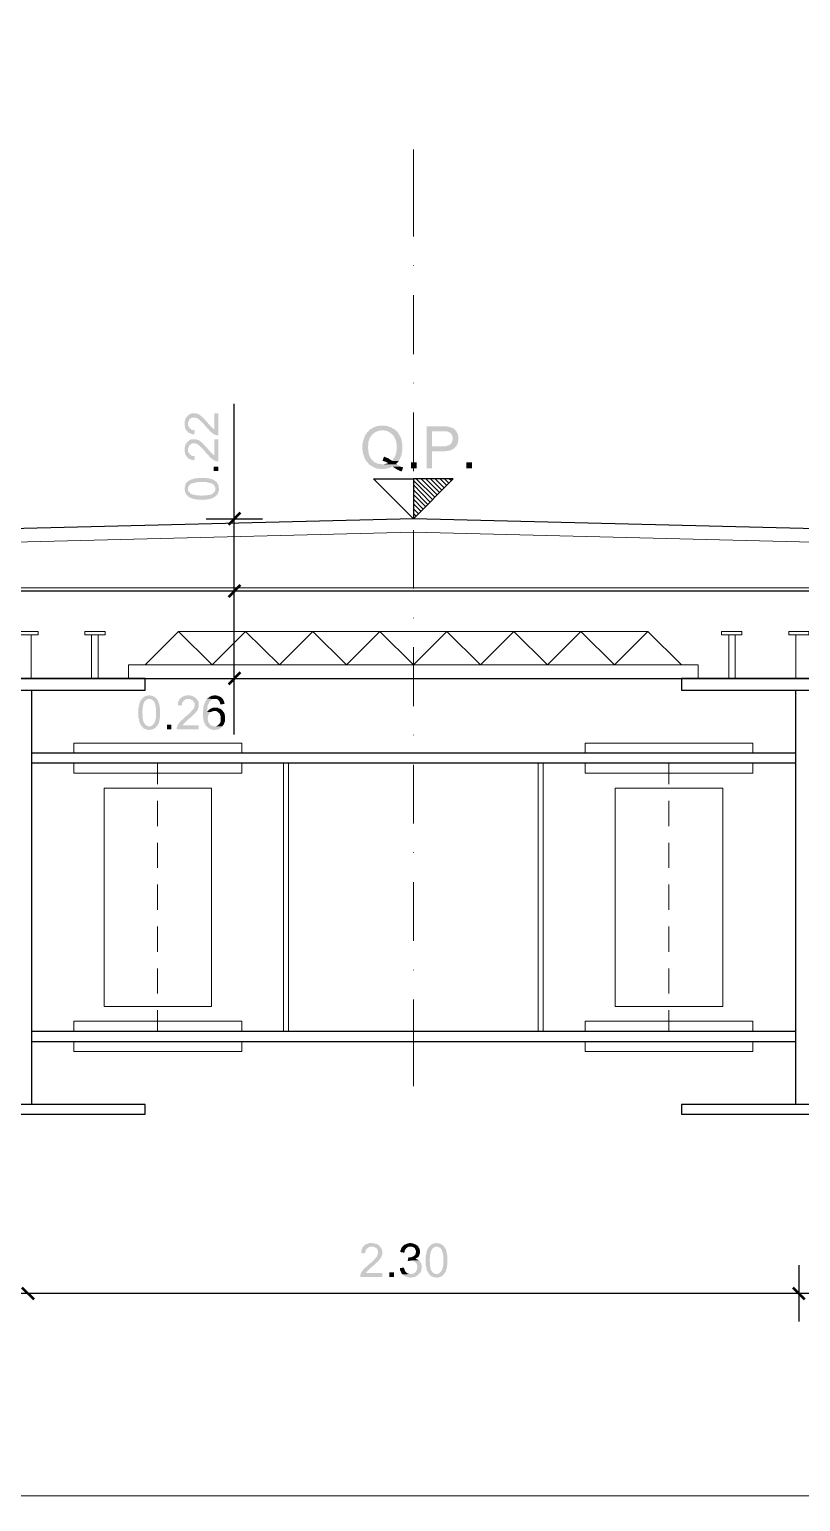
# Model space of a CAD drawing. Header units: millimetres. Extents: x 0.3 to 47.5, y 0.1 to 28.
# Drawn here: x 29.495 to 31.306, y 0.116 to 3.572 of the extents above; entities that cross this region are included whole.
import ezdxf

# ---------------------------------------------------------------- set-up
doc = ezdxf.new("R2010")
doc.units = ezdxf.units.MM
doc.layers.add('PDF _Geometria', color=7, linetype='Continuous')
doc.layers.add('PDF _Riempimenti solidi', color=7, linetype='Continuous')

msp = doc.modelspace()

# ---------------------------------------------------------------- hatches: boundary and pattern name
at = {"layer": 'PDF _Riempimenti solidi', "transparency": 33554559}
for points in [[(29.8592, 2.6466), (29.8592, 2.6416), (29.86, 2.6399), (29.86, 2.6374), (29.8608, 2.6357), (29.8617, 2.6332), (29.8625, 2.6316), (29.8642, 2.6299), (29.865, 2.6282), (29.8667, 2.6274), (29.8675, 2.6257), (29.8692, 2.6249), (29.8708, 2.6241), (29.8733, 2.6232), (29.875, 2.6224), (29.8775, 2.6216), (29.88, 2.6216), (29.8817, 2.6207), (29.8833, 2.6307), (29.8808, 2.6307), (29.8783, 2.6316), (29.8767, 2.6316), (29.875, 2.6324), (29.8733, 2.6341), (29.8717, 2.6349), (29.8708, 2.6366), (29.8692, 2.6382), (29.8675, 2.6416), (29.8675, 2.6657), (29.8658, 2.6641), (29.8642, 2.6624), (29.8633, 2.6607), (29.8617, 2.6591), (29.8608, 2.6574), (29.8608, 2.6557), (29.86, 2.6532), (29.8592, 2.6516), (29.8592, 2.6491)], [(29.8675, 2.6657), (29.8675, 2.6466), (29.8675, 2.6499), (29.8692, 2.6532), (29.87, 2.6557), (29.8708, 2.6574), (29.8717, 2.6574), (29.8733, 2.6582), (29.875, 2.6599), (29.8767, 2.6607), (29.8842, 2.6607), (29.8867, 2.6599), (29.8883, 2.6591), (29.8908, 2.6582), (29.8925, 2.6566), (29.8933, 2.6557), (29.895, 2.6549), (29.8958, 2.6532), (29.8975, 2.6524), (29.8992, 2.6507), (29.9008, 2.6491), (29.9025, 2.6474), (29.9042, 2.6457), (29.9058, 2.6432), (29.9075, 2.6416), (29.9092, 2.6391), (29.9108, 2.6374), (29.9125, 2.6357), (29.9142, 2.6341), (29.9158, 2.6324), (29.9167, 2.6307), (29.9183, 2.6291), (29.92, 2.6274), (29.9208, 2.6266), (29.9225, 2.6257), (29.9242, 2.6241), (29.9258, 2.6232), (29.9275, 2.6216), (29.93, 2.6207), (29.9317, 2.6199), (29.9342, 2.6191), (29.9383, 2.6191), (29.9383, 2.6707), (29.9292, 2.6707), (29.9292, 2.6324), (29.9275, 2.6341), (29.9258, 2.6349), (29.9242, 2.6366), (29.9233, 2.6374), (29.9225, 2.6382), (29.9192, 2.6416), (29.9158, 2.6449), (29.9142, 2.6474), (29.9133, 2.6482), (29.9117, 2.6507), (29.9083, 2.6541), (29.905, 2.6574), (29.9033, 2.6591), (29.9025, 2.6607), (29.9008, 2.6616), (29.9, 2.6624), (29.8992, 2.6632), (29.8975, 2.6649), (29.8958, 2.6657), (29.8942, 2.6674), (29.8925, 2.6682), (29.8908, 2.6691), (29.89, 2.6691), (29.8875, 2.6699), (29.8858, 2.6707), (29.8767, 2.6707), (29.8742, 2.6699), (29.8725, 2.6691), (29.8708, 2.6682), (29.8692, 2.6674)], [(30.2942, 2.6324), (30.2925, 2.6307), (30.2908, 2.6282), (30.2883, 2.6266), (30.2867, 2.6241), (30.2858, 2.6224), (30.2842, 2.6199), (30.2825, 2.6174), (30.2817, 2.6149), (30.2808, 2.6124), (30.28, 2.6099), (30.2792, 2.6074), (30.2783, 2.6049), (30.2775, 2.6016), (30.2775, 2.5991), (30.2767, 2.5966), (30.2767, 2.5849), (30.2775, 2.5824), (30.2775, 2.5799), (30.2783, 2.5766), (30.28, 2.5716), (30.2808, 2.5691), (30.2817, 2.5666), (30.2825, 2.5641), (30.2842, 2.5616), (30.2858, 2.5591), (30.2875, 2.5566), (30.2892, 2.5549), (30.2908, 2.5532), (30.2925, 2.5507), (30.295, 2.5491), (30.2967, 2.5474), (30.2992, 2.5466), (30.3, 2.5457), (30.3025, 2.5449), (30.305, 2.5432), (30.3075, 2.5424), (30.31, 2.5416), (30.3125, 2.5407), (30.315, 2.5407), (30.3183, 2.5399), (30.33, 2.5399), (30.3325, 2.5407), (30.335, 2.5416), (30.3375, 2.5416), (30.3408, 2.5424), (30.3433, 2.5432), (30.345, 2.5449), (30.3475, 2.5457), (30.3658, 2.5457), (30.3633, 2.5474), (30.3608, 2.5491), (30.3583, 2.5507), (30.3233, 2.5507), (30.3208, 2.5516), (30.3183, 2.5516), (30.315, 2.5524), (30.3125, 2.5524), (30.31, 2.5541), (30.3083, 2.5549), (30.3058, 2.5557), (30.3033, 2.5574), (30.3017, 2.5591), (30.3, 2.5616), (30.2983, 2.5624), (30.2967, 2.5649), (30.2958, 2.5666), (30.2942, 2.5691), (30.2933, 2.5707), (30.2925, 2.5732), (30.2917, 2.5757), (30.2917, 2.5791), (30.2908, 2.5816), (30.2908, 2.5849), (30.29, 2.5874), (30.29, 2.5941), (30.2908, 2.5966), (30.2908, 2.6024), (30.2917, 2.6057), (30.2925, 2.6082), (30.2933, 2.6107), (30.2942, 2.6124), (30.2958, 2.6149), (30.2967, 2.6166), (30.2983, 2.6191), (30.3, 2.6207), (30.3017, 2.6224), (30.3042, 2.6241), (30.3058, 2.6257), (30.3083, 2.6266), (30.3108, 2.6282), (30.3133, 2.6291), (30.3158, 2.6299), (30.3183, 2.6299), (30.3208, 2.6307), (30.3242, 2.6307)], [(30.3242, 2.6416), (30.3175, 2.6416), (30.3142, 2.6407), (30.3117, 2.6407), (30.3092, 2.6399), (30.3067, 2.6391), (30.3042, 2.6382), (30.3017, 2.6366), (30.2992, 2.6357), (30.2992, 2.6349), (30.2967, 2.6341), (30.2942, 2.6324), (30.3242, 2.6307), (30.3258, 2.6307), (30.3292, 2.6299), (30.3317, 2.6299), (30.3342, 2.6291), (30.3367, 2.6282), (30.3392, 2.6266), (30.3417, 2.6257), (30.3433, 2.6241), (30.3458, 2.6224), (30.3492, 2.6191), (30.3508, 2.6166), (30.3525, 2.6141), (30.3533, 2.6116), (30.3542, 2.6099), (30.355, 2.6074), (30.3558, 2.6049), (30.3567, 2.6024), (30.3567, 2.5999), (30.3575, 2.5966), (30.3575, 2.5849), (30.3567, 2.5816), (30.3567, 2.5791), (30.3558, 2.5766), (30.3542, 2.5716), (30.3533, 2.5691), (30.3517, 2.5666), (30.3508, 2.5649), (30.3492, 2.5632), (30.3475, 2.5607), (30.3458, 2.5591), (30.3625, 2.5591), (30.3633, 2.5616), (30.365, 2.5641), (30.3658, 2.5666), (30.3675, 2.5691), (30.3683, 2.5716), (30.3692, 2.5741), (30.3692, 2.5766), (30.37, 2.5791), (30.37, 2.5824), (30.3708, 2.5849), (30.3708, 2.5966), (30.37, 2.5991), (30.37, 2.6024), (30.3692, 2.6049), (30.3692, 2.6074), (30.3683, 2.6099), (30.3667, 2.6149), (30.365, 2.6174), (30.3633, 2.6199), (30.3625, 2.6224), (30.3608, 2.6249), (30.3592, 2.6266), (30.3567, 2.6291), (30.3533, 2.6324), (30.3508, 2.6341), (30.3483, 2.6349), (30.3475, 2.6357), (30.345, 2.6374), (30.3425, 2.6382), (30.34, 2.6391), (30.3375, 2.6399), (30.335, 2.6407), (30.3325, 2.6407), (30.3292, 2.6416), (30.3267, 2.6416)], [(30.4642, 2.6399), (30.4275, 2.6399), (30.4275, 2.5416), (30.44, 2.5416), (30.44, 2.5816), (30.4708, 2.5816), (30.4742, 2.5824), (30.4775, 2.5824), (30.48, 2.5832), (30.4825, 2.5832), (30.485, 2.5841), (30.4875, 2.5857), (30.4892, 2.5866), (30.4917, 2.5874), (30.4933, 2.5891), (30.4942, 2.5899), (30.4958, 2.5916), (30.44, 2.5932), (30.44, 2.6282), (30.4658, 2.6282), (30.4975, 2.6291), (30.495, 2.6307), (30.4933, 2.6332), (30.4917, 2.6349), (30.49, 2.6357), (30.4875, 2.6366), (30.485, 2.6374), (30.4825, 2.6382), (30.4792, 2.6391), (30.4783, 2.6391), (30.4758, 2.6399), (30.4675, 2.6399)], [(30.4975, 2.6291), (30.4658, 2.6282), (30.4758, 2.6282), (30.4775, 2.6274), (30.48, 2.6266), (30.4817, 2.6257), (30.4842, 2.6241), (30.4858, 2.6216), (30.4875, 2.6191), (30.4883, 2.6166), (30.4892, 2.6141), (30.4892, 2.6099), (30.4883, 2.6066), (30.4875, 2.6041), (30.4867, 2.6016), (30.485, 2.5999), (30.4817, 2.5966), (30.48, 2.5957), (30.4775, 2.5949), (30.475, 2.5941), (30.4725, 2.5932), (30.44, 2.5932), (30.4958, 2.5916), (30.4975, 2.5941), (30.4983, 2.5957), (30.5, 2.5982), (30.5008, 2.6007), (30.5017, 2.6032), (30.5017, 2.6057), (30.5025, 2.6091), (30.5025, 2.6149), (30.5017, 2.6174), (30.5017, 2.6199), (30.5008, 2.6224), (30.4992, 2.6249), (30.4983, 2.6266)], [(29.8592, 2.5857), (29.8592, 2.5807), (29.86, 2.5791), (29.86, 2.5766), (29.8608, 2.5749), (29.8617, 2.5724), (29.8625, 2.5707), (29.8642, 2.5691), (29.865, 2.5674), (29.8667, 2.5666), (29.8675, 2.5649), (29.8692, 2.5641), (29.8708, 2.5632), (29.8733, 2.5624), (29.875, 2.5616), (29.8775, 2.5607), (29.88, 2.5607), (29.8817, 2.5599), (29.8833, 2.5699), (29.8808, 2.5699), (29.8783, 2.5707), (29.8767, 2.5707), (29.875, 2.5716), (29.8733, 2.5732), (29.8717, 2.5741), (29.8708, 2.5757), (29.8692, 2.5774), (29.8675, 2.5807), (29.8675, 2.6049), (29.8658, 2.6032), (29.8642, 2.6016), (29.8633, 2.5999), (29.8617, 2.5982), (29.8608, 2.5966), (29.8608, 2.5949), (29.86, 2.5924), (29.8592, 2.5907), (29.8592, 2.5882)], [(29.8675, 2.6049), (29.8675, 2.5857), (29.8675, 2.5891), (29.8692, 2.5924), (29.87, 2.5949), (29.8708, 2.5966), (29.8717, 2.5966), (29.8733, 2.5974), (29.875, 2.5991), (29.8767, 2.5999), (29.8842, 2.5999), (29.8867, 2.5991), (29.8883, 2.5982), (29.8908, 2.5974), (29.8925, 2.5957), (29.8933, 2.5949), (29.895, 2.5941), (29.8958, 2.5924), (29.8975, 2.5916), (29.8992, 2.5899), (29.9008, 2.5882), (29.9025, 2.5866), (29.9042, 2.5849), (29.9058, 2.5824), (29.9075, 2.5807), (29.9092, 2.5782), (29.9108, 2.5766), (29.9125, 2.5749), (29.9142, 2.5732), (29.9158, 2.5716), (29.9167, 2.5699), (29.9183, 2.5682), (29.92, 2.5666), (29.9208, 2.5657), (29.9225, 2.5649), (29.9242, 2.5632), (29.9258, 2.5624), (29.9275, 2.5607), (29.93, 2.5599), (29.9317, 2.5591), (29.9342, 2.5582), (29.9383, 2.5582), (29.9383, 2.6099), (29.9292, 2.6099), (29.9292, 2.5716), (29.9275, 2.5732), (29.9258, 2.5741), (29.9242, 2.5757), (29.9233, 2.5766), (29.9225, 2.5774), (29.9192, 2.5807), (29.9158, 2.5841), (29.9142, 2.5866), (29.9133, 2.5874), (29.9117, 2.5899), (29.9083, 2.5932), (29.905, 2.5966), (29.9033, 2.5982), (29.9025, 2.5999), (29.9008, 2.6007), (29.9, 2.6016), (29.8992, 2.6024), (29.8975, 2.6041), (29.8958, 2.6049), (29.8942, 2.6066), (29.8925, 2.6074), (29.8908, 2.6082), (29.89, 2.6082), (29.8875, 2.6091), (29.8858, 2.6099), (29.8767, 2.6099), (29.8742, 2.6091), (29.8725, 2.6082), (29.8708, 2.6074), (29.8692, 2.6066)], [(30.3275, 2.5691), (30.3242, 2.5591), (30.325, 2.5591), (30.3275, 2.5582), (30.33, 2.5574), (30.3325, 2.5566), (30.335, 2.5549), (30.3375, 2.5541), (30.335, 2.5524), (30.3325, 2.5524), (30.3292, 2.5516), (30.3267, 2.5507), (30.3242, 2.5507), (30.3583, 2.5507), (30.3558, 2.5524), (30.3567, 2.5532), (30.3592, 2.5549), (30.3608, 2.5574), (30.3625, 2.5591), (30.3458, 2.5591), (30.345, 2.5607), (30.3425, 2.5616), (30.34, 2.5632), (30.3383, 2.5649), (30.3358, 2.5657), (30.3333, 2.5666), (30.33, 2.5682)], [(30.3658, 2.5457), (30.3475, 2.5457), (30.3525, 2.5424), (30.355, 2.5407), (30.3567, 2.5399), (30.3592, 2.5382), (30.3617, 2.5374), (30.3642, 2.5357), (30.3667, 2.5349), (30.3692, 2.5341), (30.3725, 2.5432), (30.3708, 2.5441), (30.3683, 2.5449)], [(29.8592, 2.4932), (29.8592, 2.4907), (29.86, 2.4891), (29.86, 2.4866), (29.8608, 2.4849), (29.8617, 2.4824), (29.8625, 2.4807), (29.8642, 2.4791), (29.8658, 2.4774), (29.8675, 2.4757), (29.8675, 2.4966), (29.87, 2.5016), (29.8733, 2.5049), (29.8742, 2.5049), (29.875, 2.5057), (29.8767, 2.5066), (29.8783, 2.5066), (29.88, 2.5074), (29.8817, 2.5074), (29.8833, 2.5082), (29.8858, 2.5082), (29.8883, 2.5091), (29.9117, 2.5091), (29.9133, 2.5082), (29.9158, 2.5082), (29.9175, 2.5074), (29.92, 2.5074), (29.9217, 2.5066), (29.9225, 2.5057), (29.9242, 2.5057), (29.925, 2.5049), (29.9258, 2.5041), (29.9292, 2.5007), (29.9317, 2.4957), (29.9317, 2.4932), (29.9325, 2.4766), (29.9342, 2.4782), (29.935, 2.4791), (29.9367, 2.4807), (29.9375, 2.4832), (29.9392, 2.4866), (29.9392, 2.4891), (29.94, 2.4907), (29.94, 2.4941), (29.9392, 2.4957), (29.9392, 2.5007), (29.9375, 2.5041), (29.9358, 2.5066), (29.935, 2.5074), (29.935, 2.5082), (29.9333, 2.5099), (29.9317, 2.5107), (29.93, 2.5124), (29.9283, 2.5132), (29.9258, 2.5149), (29.9242, 2.5157), (29.9217, 2.5166), (29.92, 2.5166), (29.9175, 2.5174), (29.9158, 2.5182), (29.9117, 2.5182), (29.9092, 2.5191), (29.8908, 2.5191), (29.8883, 2.5182), (29.8842, 2.5182), (29.8825, 2.5174), (29.8808, 2.5174), (29.8792, 2.5166), (29.8767, 2.5157), (29.875, 2.5157), (29.8725, 2.5141), (29.8675, 2.5116), (29.8658, 2.5099), (29.8642, 2.5082), (29.8625, 2.5066), (29.8617, 2.5049), (29.8617, 2.5041), (29.8608, 2.5024), (29.86, 2.4999), (29.86, 2.4982), (29.8592, 2.4957)], [(29.8675, 2.4757), (29.8692, 2.4749), (29.8708, 2.4732), (29.8725, 2.4724), (29.875, 2.4716), (29.8767, 2.4707), (29.8775, 2.4707), (29.8792, 2.4699), (29.8808, 2.4699), (29.8833, 2.4691), (29.885, 2.4691), (29.8875, 2.4682), (29.8967, 2.4682), (29.8992, 2.4674), (29.9008, 2.4674), (29.9033, 2.4682), (29.9117, 2.4682), (29.9133, 2.4691), (29.9158, 2.4691), (29.9183, 2.4699), (29.92, 2.4699), (29.9217, 2.4707), (29.9242, 2.4716), (29.9275, 2.4732), (29.9292, 2.4741), (29.93, 2.4749), (29.9317, 2.4757), (29.9325, 2.4766), (29.9317, 2.4932), (29.9317, 2.4907), (29.93, 2.4874), (29.9283, 2.4857), (29.9275, 2.4841), (29.925, 2.4824), (29.9242, 2.4816), (29.9225, 2.4807), (29.9208, 2.4799), (29.9192, 2.4799), (29.9175, 2.4791), (29.9158, 2.4791), (29.9133, 2.4782), (29.9058, 2.4782), (29.9025, 2.4774), (29.895, 2.4774), (29.8917, 2.4782), (29.8867, 2.4782), (29.885, 2.4791), (29.8825, 2.4791), (29.8808, 2.4799), (29.8783, 2.4799), (29.8767, 2.4807), (29.8758, 2.4816), (29.8742, 2.4816), (29.8725, 2.4824), (29.8717, 2.4841), (29.87, 2.4857), (29.8683, 2.4874), (29.8675, 2.4891), (29.8675, 2.4932)], [(29.7758, 2.0082), (29.7733, 2.0082), (29.7717, 2.0074), (29.7692, 2.0074), (29.7675, 2.0066), (29.765, 2.0057), (29.7633, 2.0049), (29.7617, 2.0032), (29.76, 2.0016), (29.7583, 1.9999), (29.7792, 1.9999), (29.7808, 1.9991), (29.7825, 1.9982), (29.7842, 1.9974), (29.7858, 1.9957), (29.7875, 1.9941), (29.7875, 1.9932), (29.7883, 1.9924), (29.7892, 1.9907), (29.7892, 1.9891), (29.79, 1.9874), (29.79, 1.9857), (29.7908, 1.9841), (29.7908, 1.9816), (29.7917, 1.9791), (29.7917, 1.9557), (29.7908, 1.9541), (29.7908, 1.9516), (29.79, 1.9499), (29.79, 1.9474), (29.7892, 1.9457), (29.7883, 1.9449), (29.7883, 1.9432), (29.7875, 1.9424), (29.7867, 1.9416), (29.7833, 1.9382), (29.7817, 1.9374), (29.78, 1.9366), (29.7783, 1.9357), (29.7758, 1.9357), (29.7592, 1.9349), (29.7608, 1.9332), (29.7617, 1.9324), (29.7633, 1.9307), (29.7658, 1.9299), (29.7675, 1.9291), (29.7692, 1.9282), (29.7717, 1.9282), (29.7733, 1.9274), (29.7767, 1.9274), (29.7783, 1.9282), (29.7833, 1.9282), (29.785, 1.9291), (29.7867, 1.9299), (29.7892, 1.9316), (29.79, 1.9324), (29.7908, 1.9324), (29.7925, 1.9341), (29.7933, 1.9357), (29.795, 1.9374), (29.7958, 1.9391), (29.7975, 1.9416), (29.7983, 1.9432), (29.7992, 1.9457), (29.7992, 1.9474), (29.8, 1.9499), (29.8008, 1.9516), (29.8008, 1.9557), (29.8017, 1.9582), (29.8017, 1.9766), (29.8008, 1.9791), (29.8008, 1.9832), (29.8, 1.9849), (29.8, 1.9866), (29.7992, 1.9882), (29.7983, 1.9907), (29.7983, 1.9924), (29.7967, 1.9949), (29.795, 1.9982), (29.7942, 1.9999), (29.7908, 2.0032), (29.7892, 2.0049), (29.7875, 2.0057), (29.7867, 2.0057), (29.785, 2.0066), (29.7825, 2.0074), (29.7808, 2.0074), (29.7783, 2.0082)], [(29.8683, 2.0082), (29.8633, 2.0082), (29.8617, 2.0074), (29.8592, 2.0074), (29.8575, 2.0066), (29.855, 2.0057), (29.8533, 2.0049), (29.8517, 2.0032), (29.85, 2.0024), (29.8492, 2.0007), (29.8475, 1.9999), (29.8458, 1.9966), (29.845, 1.9941), (29.8442, 1.9924), (29.8433, 1.9899), (29.8433, 1.9874), (29.8425, 1.9857), (29.8525, 1.9841), (29.8525, 1.9866), (29.8533, 1.9891), (29.8533, 1.9907), (29.8542, 1.9924), (29.8558, 1.9941), (29.8567, 1.9957), (29.8575, 1.9966), (29.86, 1.9982), (29.8617, 1.9991), (29.8633, 1.9999), (29.8875, 1.9999), (29.8842, 2.0032), (29.8825, 2.0041), (29.8808, 2.0057), (29.8792, 2.0066), (29.8775, 2.0066), (29.875, 2.0074), (29.8733, 2.0082), (29.8708, 2.0082)], [(29.9308, 2.0082), (29.9275, 2.0082), (29.925, 2.0074), (29.9225, 2.0074), (29.9208, 2.0066), (29.9192, 2.0057), (29.9175, 2.0049), (29.9158, 2.0032), (29.9142, 2.0024), (29.9125, 2.0007), (29.93, 1.9999), (29.9342, 1.9999), (29.9367, 1.9991), (29.94, 1.9957), (29.9408, 1.9941), (29.9417, 1.9924), (29.9425, 1.9899), (29.9433, 1.9874), (29.9533, 1.9882), (29.9525, 1.9899), (29.9525, 1.9924), (29.9517, 1.9941), (29.9508, 1.9966), (29.95, 1.9982), (29.9492, 1.9999), (29.9475, 2.0016), (29.9458, 2.0032), (29.945, 2.0041), (29.9417, 2.0057), (29.9392, 2.0066), (29.9375, 2.0074), (29.935, 2.0074), (29.9333, 2.0082)], [(29.7583, 1.9999), (29.7575, 1.9982), (29.7558, 1.9966), (29.755, 1.9949), (29.7542, 1.9924), (29.7533, 1.9907), (29.7533, 1.9899), (29.7525, 1.9882), (29.7525, 1.9866), (29.7517, 1.9841), (29.7517, 1.9824), (29.7508, 1.9799), (29.7508, 1.9707), (29.75, 1.9682), (29.75, 1.9666), (29.7508, 1.9641), (29.7508, 1.9557), (29.7517, 1.9541), (29.7517, 1.9516), (29.7525, 1.9491), (29.7525, 1.9474), (29.7533, 1.9457), (29.7542, 1.9432), (29.755, 1.9416), (29.7558, 1.9399), (29.7567, 1.9382), (29.7575, 1.9374), (29.7583, 1.9357), (29.7592, 1.9349), (29.7758, 1.9357), (29.7733, 1.9357), (29.7717, 1.9366), (29.77, 1.9374), (29.7683, 1.9391), (29.7667, 1.9399), (29.765, 1.9424), (29.7642, 1.9432), (29.7625, 1.9466), (29.7625, 1.9482), (29.7617, 1.9499), (29.7617, 1.9516), (29.7608, 1.9541), (29.7608, 1.9616), (29.76, 1.9649), (29.76, 1.9724), (29.7608, 1.9757), (29.7608, 1.9807), (29.7617, 1.9824), (29.7617, 1.9849), (29.7625, 1.9866), (29.7625, 1.9891), (29.7633, 1.9907), (29.7642, 1.9916), (29.7642, 1.9932), (29.765, 1.9949), (29.7667, 1.9957), (29.7683, 1.9974), (29.77, 1.9991), (29.7717, 1.9991), (29.7742, 1.9999), (29.7758, 1.9999)], [(29.8875, 1.9999), (29.8683, 1.9999), (29.8717, 1.9999), (29.8733, 1.9991), (29.875, 1.9982), (29.8775, 1.9974), (29.8783, 1.9966), (29.8792, 1.9957), (29.88, 1.9941), (29.8817, 1.9924), (29.8825, 1.9907), (29.8825, 1.9832), (29.8817, 1.9807), (29.8808, 1.9791), (29.88, 1.9766), (29.8783, 1.9749), (29.8775, 1.9741), (29.8767, 1.9724), (29.875, 1.9716), (29.8742, 1.9699), (29.8725, 1.9682), (29.8708, 1.9666), (29.8692, 1.9649), (29.8675, 1.9632), (29.865, 1.9616), (29.8633, 1.9599), (29.8608, 1.9582), (29.8592, 1.9566), (29.8575, 1.9549), (29.8558, 1.9532), (29.8542, 1.9516), (29.8525, 1.9507), (29.8492, 1.9474), (29.8483, 1.9466), (29.8475, 1.9449), (29.8458, 1.9432), (29.845, 1.9416), (29.8433, 1.9399), (29.8425, 1.9374), (29.8417, 1.9357), (29.8408, 1.9332), (29.8408, 1.9291), (29.8925, 1.9291), (29.8925, 1.9382), (29.8542, 1.9382), (29.8558, 1.9399), (29.8567, 1.9416), (29.8583, 1.9432), (29.8592, 1.9441), (29.86, 1.9449), (29.8617, 1.9466), (29.8633, 1.9482), (29.8667, 1.9516), (29.8692, 1.9532), (29.87, 1.9541), (29.8725, 1.9557), (29.8742, 1.9574), (29.8775, 1.9607), (29.8808, 1.9641), (29.8825, 1.9649), (29.8833, 1.9666), (29.8842, 1.9674), (29.885, 1.9682), (29.8867, 1.9699), (29.8875, 1.9716), (29.8892, 1.9732), (29.8908, 1.9766), (29.8908, 1.9774), (29.8917, 1.9799), (29.8925, 1.9816), (29.8925, 1.9907), (29.8917, 1.9932), (29.8908, 1.9949), (29.8892, 1.9982)], [(29.9125, 2.0007), (29.9108, 1.9991), (29.91, 1.9974), (29.9092, 1.9966), (29.9083, 1.9949), (29.9075, 1.9932), (29.9067, 1.9916), (29.9058, 1.9891), (29.905, 1.9874), (29.9042, 1.9857), (29.9042, 1.9832), (29.9033, 1.9816), (29.9033, 1.9766), (29.9025, 1.9741), (29.9025, 1.9574), (29.9033, 1.9549), (29.9033, 1.9524), (29.9042, 1.9499), (29.9042, 1.9482), (29.905, 1.9457), (29.9058, 1.9441), (29.9075, 1.9407), (29.9083, 1.9391), (29.9092, 1.9382), (29.91, 1.9366), (29.9108, 1.9357), (29.9125, 1.9341), (29.9142, 1.9332), (29.9158, 1.9316), (29.9175, 1.9307), (29.9208, 1.9291), (29.9233, 1.9282), (29.925, 1.9282), (29.9275, 1.9274), (29.93, 1.9274), (29.9325, 1.9282), (29.9367, 1.9282), (29.9383, 1.9291), (29.9408, 1.9299), (29.9425, 1.9307), (29.9425, 1.9316), (29.9442, 1.9324), (29.9458, 1.9341), (29.9475, 1.9357), (29.9275, 1.9357), (29.9258, 1.9366), (29.9233, 1.9374), (29.9217, 1.9382), (29.9208, 1.9382), (29.9192, 1.9399), (29.9183, 1.9416), (29.9167, 1.9432), (29.9158, 1.9449), (29.915, 1.9457), (29.9142, 1.9482), (29.9142, 1.9499), (29.9133, 1.9524), (29.9133, 1.9549), (29.9142, 1.9574), (29.9142, 1.9599), (29.915, 1.9616), (29.9158, 1.9632), (29.9167, 1.9657), (29.9183, 1.9666), (29.9192, 1.9682), (29.9208, 1.9691), (29.9117, 1.9699), (29.9125, 1.9707), (29.9125, 1.9807), (29.9133, 1.9824), (29.9133, 1.9849), (29.9142, 1.9866), (29.915, 1.9882), (29.9158, 1.9891), (29.9167, 1.9916), (29.9175, 1.9932), (29.9192, 1.9949), (29.9208, 1.9966), (29.9217, 1.9974), (29.9242, 1.9991), (29.9258, 1.9999), (29.93, 1.9999)], [(29.9308, 1.9799), (29.9267, 1.9799), (29.925, 1.9791), (29.9225, 1.9782), (29.9208, 1.9774), (29.92, 1.9774), (29.9183, 1.9757), (29.9167, 1.9749), (29.915, 1.9732), (29.9117, 1.9699), (29.9208, 1.9691), (29.9233, 1.9707), (29.925, 1.9707), (29.9267, 1.9716), (29.9292, 1.9716), (29.9475, 1.9732), (29.9467, 1.9741), (29.945, 1.9757), (29.9433, 1.9766), (29.9417, 1.9774), (29.9392, 1.9782), (29.9375, 1.9791), (29.9358, 1.9799), (29.9333, 1.9799)], [(29.9475, 1.9732), (29.9292, 1.9716), (29.9333, 1.9716), (29.935, 1.9707), (29.9367, 1.9699), (29.94, 1.9666), (29.9408, 1.9666), (29.9425, 1.9632), (29.9433, 1.9607), (29.9442, 1.9591), (29.9442, 1.9474), (29.9433, 1.9457), (29.9425, 1.9441), (29.9417, 1.9424), (29.94, 1.9407), (29.9392, 1.9399), (29.9375, 1.9382), (29.9358, 1.9374), (29.9342, 1.9366), (29.9317, 1.9357), (29.93, 1.9357), (29.9475, 1.9357), (29.9492, 1.9374), (29.95, 1.9391), (29.9517, 1.9407), (29.9517, 1.9416), (29.9525, 1.9441), (29.9533, 1.9457), (29.9542, 1.9482), (29.9542, 1.9599), (29.9533, 1.9624), (29.9533, 1.9641), (29.9525, 1.9666), (29.9517, 1.9682), (29.95, 1.9699), (29.9492, 1.9716)], [(30.3183, 0.7141), (30.2992, 0.7141), (30.3025, 0.7141), (30.3058, 0.7124), (30.3083, 0.7116), (30.31, 0.7107), (30.31, 0.7099), (30.3108, 0.7082), (30.3125, 0.7066), (30.3133, 0.7049), (30.3133, 0.6974), (30.3125, 0.6949), (30.3117, 0.6932), (30.3108, 0.6907), (30.3092, 0.6891), (30.3083, 0.6882), (30.3075, 0.6866), (30.3058, 0.6857), (30.305, 0.6841), (30.3033, 0.6824), (30.3017, 0.6807), (30.3, 0.6791), (30.2983, 0.6774), (30.2958, 0.6757), (30.2942, 0.6741), (30.2917, 0.6724), (30.29, 0.6707), (30.2867, 0.6674), (30.285, 0.6657), (30.2833, 0.6649), (30.28, 0.6616), (30.2792, 0.6607), (30.2783, 0.6591), (30.2767, 0.6574), (30.2758, 0.6557), (30.2742, 0.6541), (30.2733, 0.6516), (30.2725, 0.6499), (30.2717, 0.6474), (30.2717, 0.6432), (30.3233, 0.6432), (30.3233, 0.6524), (30.285, 0.6524), (30.2867, 0.6541), (30.2875, 0.6557), (30.2892, 0.6574), (30.29, 0.6582), (30.2908, 0.6591), (30.2942, 0.6624), (30.2958, 0.6641), (30.2983, 0.6657), (30.3, 0.6674), (30.3008, 0.6682), (30.3033, 0.6699), (30.305, 0.6716), (30.3067, 0.6732), (30.3083, 0.6749), (30.31, 0.6766), (30.3117, 0.6782), (30.3133, 0.6791), (30.3142, 0.6807), (30.315, 0.6816), (30.3158, 0.6824), (30.3175, 0.6841), (30.3183, 0.6857), (30.32, 0.6874), (30.3217, 0.6907), (30.3217, 0.6916), (30.3225, 0.6941), (30.3233, 0.6957), (30.3233, 0.7049), (30.3225, 0.7074), (30.3217, 0.7091), (30.32, 0.7124)], [(30.2992, 0.7224), (30.2942, 0.7224), (30.2925, 0.7216), (30.29, 0.7216), (30.2883, 0.7207), (30.2858, 0.7199), (30.2842, 0.7191), (30.2825, 0.7174), (30.2808, 0.7166), (30.28, 0.7149), (30.2783, 0.7141), (30.2767, 0.7107), (30.2758, 0.7082), (30.275, 0.7066), (30.2742, 0.7041), (30.2742, 0.7016), (30.2733, 0.6999), (30.2833, 0.6982), (30.2833, 0.7007), (30.2842, 0.7032), (30.2842, 0.7049), (30.285, 0.7066), (30.2867, 0.7082), (30.2875, 0.7099), (30.2892, 0.7107), (30.2908, 0.7124), (30.2925, 0.7132), (30.2942, 0.7141), (30.3183, 0.7141), (30.3167, 0.7157), (30.3158, 0.7174), (30.3142, 0.7182), (30.3117, 0.7199), (30.31, 0.7207), (30.3083, 0.7207), (30.3058, 0.7216), (30.3042, 0.7216), (30.3017, 0.7224)], [(30.3717, 0.7157), (30.3708, 0.7141), (30.3692, 0.7124), (30.3683, 0.7107), (30.3675, 0.7082), (30.3667, 0.7066), (30.3658, 0.7041), (30.3658, 0.7016), (30.375, 0.6999), (30.3758, 0.7016), (30.3758, 0.7041), (30.3775, 0.7074), (30.3792, 0.7091), (30.38, 0.7107), (30.3817, 0.7116), (30.3833, 0.7132), (30.385, 0.7141), (30.3892, 0.7141)], [(30.3892, 0.7224), (30.3875, 0.7224), (30.385, 0.7216), (30.3833, 0.7216), (30.3808, 0.7207), (30.3775, 0.7191), (30.375, 0.7182), (30.3733, 0.7166), (30.3717, 0.7157), (30.3892, 0.7141), (30.3933, 0.7141), (30.395, 0.7132), (30.3975, 0.7124), (30.3992, 0.7107), (30.4, 0.7099), (30.4008, 0.7082), (30.4017, 0.7066), (30.4025, 0.7041), (30.4025, 0.7007), (30.4017, 0.6982), (30.4017, 0.6966), (30.4, 0.6949), (30.3992, 0.6932), (30.3975, 0.6924), (30.3967, 0.6916), (30.395, 0.6907), (30.3925, 0.6899), (30.3908, 0.6891), (30.3867, 0.6891), (30.405, 0.6882), (30.4067, 0.6891), (30.4083, 0.6907), (30.41, 0.6924), (30.41, 0.6932), (30.4108, 0.6957), (30.4117, 0.6974), (30.4125, 0.6999), (30.4125, 0.7041), (30.4117, 0.7057), (30.4117, 0.7082), (30.4108, 0.7099), (30.4092, 0.7116), (30.4092, 0.7124), (30.4083, 0.7141), (30.405, 0.7174), (30.4033, 0.7182), (30.4008, 0.7199), (30.4, 0.7199), (30.3983, 0.7207), (30.3958, 0.7216), (30.3942, 0.7216), (30.3917, 0.7224)], [(30.4333, 0.7141), (30.4325, 0.7124), (30.4308, 0.7107), (30.43, 0.7091), (30.4292, 0.7066), (30.4283, 0.7049), (30.4283, 0.7041), (30.4275, 0.7024), (30.4275, 0.6999), (30.4267, 0.6982), (30.4267, 0.6966), (30.4258, 0.6941), (30.4258, 0.6849), (30.425, 0.6824), (30.4258, 0.6807), (30.4258, 0.6699), (30.4267, 0.6682), (30.4267, 0.6657), (30.4275, 0.6632), (30.4275, 0.6616), (30.4283, 0.6591), (30.4292, 0.6574), (30.4317, 0.6524), (30.4325, 0.6516), (30.4333, 0.6499), (30.4342, 0.6491), (30.4508, 0.6499), (30.4483, 0.6499), (30.4467, 0.6507), (30.445, 0.6516), (30.4433, 0.6524), (30.4417, 0.6541), (30.44, 0.6566), (30.4392, 0.6574), (30.4375, 0.6607), (30.4375, 0.6624), (30.4367, 0.6641), (30.4367, 0.6657), (30.4358, 0.6682), (30.4358, 0.6757), (30.435, 0.6791), (30.435, 0.6841), (30.4358, 0.6866), (30.4358, 0.6949), (30.4367, 0.6966), (30.4367, 0.6991), (30.4375, 0.7007), (30.4375, 0.7024), (30.44, 0.7074), (30.44, 0.7082), (30.4433, 0.7116), (30.445, 0.7124), (30.4467, 0.7132), (30.4492, 0.7141), (30.4508, 0.7141)], [(30.4508, 0.7224), (30.4483, 0.7224), (30.4467, 0.7216), (30.4442, 0.7216), (30.4425, 0.7207), (30.44, 0.7199), (30.4383, 0.7191), (30.4367, 0.7174), (30.435, 0.7157), (30.4333, 0.7141), (30.4542, 0.7141), (30.4558, 0.7132), (30.4575, 0.7124), (30.4592, 0.7116), (30.4608, 0.7099), (30.4625, 0.7074), (30.4633, 0.7066), (30.4642, 0.7049), (30.4642, 0.7032), (30.465, 0.7016), (30.465, 0.6999), (30.4658, 0.6982), (30.4658, 0.6957), (30.4667, 0.6932), (30.4667, 0.6699), (30.4658, 0.6682), (30.4658, 0.6657), (30.465, 0.6641), (30.465, 0.6616), (30.4642, 0.6599), (30.4633, 0.6591), (30.4633, 0.6574), (30.4625, 0.6566), (30.4617, 0.6557), (30.46, 0.6541), (30.4583, 0.6524), (30.455, 0.6507), (30.4533, 0.6499), (30.4508, 0.6499), (30.4342, 0.6491), (30.4358, 0.6474), (30.4367, 0.6466), (30.4383, 0.6449), (30.4408, 0.6441), (30.4442, 0.6424), (30.4467, 0.6424), (30.4483, 0.6416), (30.4533, 0.6416), (30.4558, 0.6424), (30.4583, 0.6424), (30.46, 0.6432), (30.4617, 0.6441), (30.4642, 0.6449), (30.465, 0.6466), (30.4658, 0.6466), (30.4675, 0.6482), (30.4683, 0.6499), (30.47, 0.6516), (30.4708, 0.6532), (30.4725, 0.6549), (30.4742, 0.6599), (30.4742, 0.6616), (30.475, 0.6641), (30.4758, 0.6657), (30.4758, 0.6699), (30.4767, 0.6724), (30.4767, 0.6932), (30.4758, 0.6949), (30.4758, 0.6974), (30.475, 0.6991), (30.475, 0.7007), (30.4742, 0.7024), (30.4742, 0.7049), (30.4733, 0.7066), (30.4725, 0.7091), (30.4708, 0.7107), (30.47, 0.7124), (30.4692, 0.7141), (30.4675, 0.7157), (30.4658, 0.7174), (30.4642, 0.7182), (30.4625, 0.7199), (30.4617, 0.7199), (30.46, 0.7207), (30.4575, 0.7216), (30.4558, 0.7216), (30.4533, 0.7224)], [(30.3742, 0.6649), (30.365, 0.6641), (30.365, 0.6607), (30.3658, 0.6582), (30.3667, 0.6566), (30.3675, 0.6549), (30.3683, 0.6524), (30.3692, 0.6507), (30.3708, 0.6491), (30.39, 0.6499), (30.3875, 0.6499), (30.3858, 0.6507), (30.3833, 0.6507), (30.3817, 0.6524), (30.38, 0.6532), (30.3783, 0.6549), (30.3775, 0.6566), (30.3767, 0.6582), (30.3758, 0.6607), (30.375, 0.6624)], [(30.4092, 0.6824), (30.3908, 0.6816), (30.3925, 0.6816), (30.3942, 0.6807), (30.3967, 0.6807), (30.3983, 0.6799), (30.4, 0.6782), (30.4017, 0.6774), (30.4025, 0.6766), (30.4042, 0.6741), (30.405, 0.6724), (30.405, 0.6707), (30.4058, 0.6682), (30.4058, 0.6641), (30.405, 0.6616), (30.405, 0.6599), (30.4042, 0.6582), (30.4025, 0.6557), (30.4017, 0.6549), (30.4, 0.6532), (30.3975, 0.6516), (30.3958, 0.6507), (30.3942, 0.6499), (30.39, 0.6499), (30.3708, 0.6491), (30.3725, 0.6482), (30.3733, 0.6474), (30.375, 0.6457), (30.3767, 0.6449), (30.3792, 0.6441), (30.3808, 0.6432), (30.3825, 0.6424), (30.385, 0.6424), (30.3875, 0.6416), (30.3917, 0.6416), (30.3933, 0.6424), (30.3958, 0.6424), (30.3975, 0.6432), (30.4, 0.6432), (30.4017, 0.6441), (30.4033, 0.6449), (30.405, 0.6466), (30.4067, 0.6474), (30.4083, 0.6491), (30.4092, 0.6491), (30.41, 0.6507), (30.4117, 0.6524), (30.4133, 0.6541), (30.4142, 0.6557), (30.415, 0.6582), (30.415, 0.6599), (30.4158, 0.6624), (30.4158, 0.6716), (30.415, 0.6741), (30.4142, 0.6757), (30.4133, 0.6774), (30.4125, 0.6791), (30.4108, 0.6807)], [(30.385, 0.6891), (30.3833, 0.6807), (30.3867, 0.6807), (30.3883, 0.6816), (30.3908, 0.6816), (30.4092, 0.6824), (30.4058, 0.6841), (30.4033, 0.6849), (30.4017, 0.6857), (30.4033, 0.6866), (30.405, 0.6882), (30.3867, 0.6891)]]:
    msp.add_hatch(color=256, dxfattribs=at).paths.add_polyline_path(points)

# ---------------------------------------------------------------- linework, layer by layer
at = {"layer": 'PDF _Geometria', "lineweight": 25}
for points in [[(0.2517, 27.9682), (47.4858, 27.9682), (47.485, 0.1366), (0.2517, 0.1157)], [(30.3967, 2.5166), (30.3967, 2.4232), (30.49, 2.5166)], [(33.7433, 2.2532), (27.05, 2.2532), (27.05, 2.4341), (27.0258, 2.4582), (26.4983, 2.4582), (26.4983, 1.5757), (26.53, 1.5757), (26.53, 2.0482), (34.2633, 2.0482), (34.2633, 1.5757), (34.2942, 1.5757), (34.2942, 2.4582), (33.7667, 2.4582), (33.7433, 2.4341)], [(29.7667, 2.0207), (29.7667, 2.0482), (29.215, 2.0482), (29.215, 2.0207)], [(29.4, 2.0482), (29.6642, 2.0482)], [(31.5775, 2.0207), (31.5775, 2.0482), (31.0267, 2.0482), (31.0267, 2.0207)], [(29.7667, 1.0482), (29.215, 1.0482), (29.215, 1.0249), (29.7667, 1.0249)], [(31.5775, 1.0482), (31.0267, 1.0482), (31.0267, 1.0249), (31.5775, 1.0249)]]:
    msp.add_lwpolyline(points, close=True, dxfattribs=at)
at = {"layer": 'PDF _Geometria', "lineweight": 9}
for points in [[(30.3967, 3.2899), (30.3967, 3.0857)], [(30.3967, 3.0174), (30.3967, 3.0182)], [(30.3967, 2.9482), (30.3967, 2.8099)], [(30.3967, 2.7416), (30.3967, 2.7424)], [(30.3967, 2.6724), (30.3967, 2.5349)], [(30.3967, 2.4657), (30.3967, 2.4666)], [(33.7433, 2.3082), (30.3967, 2.3916), (27.05, 2.3082)], [(30.3967, 2.3966), (30.3967, 2.2591)], [(27.05, 2.2607), (33.7433, 2.2607)], [(30.3967, 2.1899), (30.3967, 2.1907)], [(29.4983, 2.0482), (29.4983, 2.1507)], [(29.6408, 2.0482), (29.6408, 2.1507)], [(29.6558, 2.0482), (29.6558, 2.1507)], [(29.7667, 2.0799), (29.845, 2.1582), (29.9242, 2.0799), (30.0025, 2.1582), (30.0817, 2.0799), (30.16, 2.1582), (30.2392, 2.0799), (30.3175, 2.1582), (30.3967, 2.0799), (30.475, 2.1582), (30.5542, 2.0799), (30.6325, 2.1582), (30.7117, 2.0799), (30.79, 2.1582), (30.8692, 2.0799), (30.9475, 2.1582), (31.0267, 2.0799)], [(29.845, 2.1582), (30.9475, 2.1582)], [(31.1375, 2.0482), (31.1375, 2.1507)], [(31.1525, 2.0482), (31.1525, 2.1507)], [(31.295, 2.0482), (31.295, 2.1507)], [(30.3967, 2.1216), (30.3967, 1.9832)], [(29.7275, 2.0482), (29.7275, 2.0799), (31.0658, 2.0799), (31.0658, 2.0482)], [(30.3967, 1.9149), (30.3967, 1.9157)], [(29.5992, 1.8732), (29.5992, 1.8966), (29.9933, 1.8966), (29.9933, 1.8732)], [(30.8, 1.8732), (30.8, 1.8966), (31.1942, 1.8966), (31.1942, 1.8732)], [(29.5992, 1.8499), (29.5992, 1.8257), (29.9933, 1.8257), (29.9933, 1.8499)], [(29.7958, 1.7999), (29.7958, 1.8499)], [(30.0917, 1.8499), (30.0917, 1.2199)], [(30.1033, 1.8499), (30.1033, 1.2199)], [(30.3967, 1.8457), (30.3967, 1.7074)], [(30.69, 1.8499), (30.69, 1.2199)], [(30.7017, 1.8499), (30.7017, 1.2199)], [(30.8, 1.8499), (30.8, 1.8257), (31.1942, 1.8257), (31.1942, 1.8499)], [(30.9967, 1.7999), (30.9967, 1.8499)], [(29.7958, 1.7016), (29.7958, 1.7607)], [(30.9967, 1.7016), (30.9967, 1.7607)], [(29.7958, 1.6032), (29.7958, 1.6624)], [(30.9967, 1.6032), (30.9967, 1.6624)], [(30.3967, 1.6391), (30.3967, 1.6399)], [(29.7958, 1.5049), (29.7958, 1.5641)], [(30.3967, 1.5699), (30.3967, 1.4324)], [(30.9967, 1.5049), (30.9967, 1.5641)], [(29.7958, 1.4066), (29.7958, 1.4657)], [(30.9967, 1.4066), (30.9967, 1.4657)], [(29.7958, 1.3082), (29.7958, 1.3674)], [(30.3967, 1.3632), (30.3967, 1.3641)], [(30.9967, 1.3082), (30.9967, 1.3674)], [(30.3967, 1.2941), (30.3967, 1.0907)], [(29.7958, 1.2199), (29.7958, 1.2691)], [(30.9967, 1.2199), (30.9967, 1.2691)], [(29.5992, 1.2199), (29.5992, 1.2432), (29.9933, 1.2432), (29.9933, 1.2199)], [(30.8, 1.2199), (30.8, 1.2432), (31.1942, 1.2432), (31.1942, 1.2199)], [(29.5992, 1.1957), (29.5992, 1.1724), (29.9933, 1.1724), (29.9933, 1.1957)], [(30.8, 1.1957), (30.8, 1.1724), (31.1942, 1.1724), (31.1942, 1.1957)]]:
    msp.add_lwpolyline(points, dxfattribs=at)
at = {"layer": 'PDF _Geometria', "lineweight": 25}
for points in [[(29.9758, 1.9166), (29.9758, 2.0482), (29.9758, 2.2532), (29.9758, 2.6932)], [(30.3967, 2.4232), (30.3033, 2.5166), (30.3967, 2.5166)], [(30.4417, 2.4682), (30.3967, 2.5132)], [(30.4358, 2.4624), (30.3967, 2.5024)], [(30.43, 2.4574), (30.3967, 2.4907)], [(30.4467, 2.4741), (30.4033, 2.5166)], [(30.4525, 2.4791), (30.415, 2.5166)], [(30.4583, 2.4849), (30.4258, 2.5166)], [(30.4633, 2.4899), (30.4367, 2.5166)], [(30.4692, 2.4957), (30.4475, 2.5166)], [(30.4742, 2.5016), (30.4592, 2.5166)], [(30.48, 2.5066), (30.47, 2.5166)], [(30.4858, 2.5124), (30.4808, 2.5166)], [(30.425, 2.4516), (30.3967, 2.4799)], [(30.4192, 2.4466), (30.3967, 2.4691)], [(30.4142, 2.4407), (30.3967, 2.4582)], [(33.7433, 2.3399), (30.3967, 2.4232), (27.05, 2.3399)], [(29.91, 2.4232), (30.0425, 2.4232)], [(30.4083, 2.4349), (30.3967, 2.4466)], [(30.4025, 2.4299), (30.3967, 2.4357)], [(29.4992, 2.0207), (29.4992, 1.0482)], [(31.2942, 2.0207), (31.2942, 1.0482)], [(29.4992, 1.8732), (31.2942, 1.8732)], [(29.4992, 1.8499), (31.2942, 1.8499)], [(29.4992, 1.2199), (31.2942, 1.2199)], [(29.4992, 1.1957), (31.2942, 1.1957)], [(31.3025, 0.6707), (31.3025, 0.5382)], [(26.4992, 0.6049), (34.2942, 0.6049)]]:
    msp.add_lwpolyline(points, dxfattribs=at)
at = {"layer": 'PDF _Geometria', "lineweight": 50}
for points in [[(29.99, 2.4374), (29.9625, 2.4091)], [(29.99, 2.2674), (29.9625, 2.2391)], [(29.99, 2.0624), (29.9625, 2.0341)], [(29.4767, 0.6182), (29.505, 0.5907)], [(31.2883, 0.6182), (31.3158, 0.5907)]]:
    msp.add_lwpolyline(points, dxfattribs=at)
at = {"layer": 'PDF _Geometria', "lineweight": 9}
for points in [[(29.515, 2.1507), (29.515, 2.1582), (29.4675, 2.1582), (29.4675, 2.1507)], [(29.6725, 2.1507), (29.6725, 2.1582), (29.625, 2.1582), (29.625, 2.1507)], [(31.1683, 2.1507), (31.1683, 2.1582), (31.1208, 2.1582), (31.1208, 2.1507)], [(31.3258, 2.1507), (31.3258, 2.1582), (31.2783, 2.1582), (31.2783, 2.1507)], [(29.9225, 1.7907), (29.9225, 1.2782), (29.67, 1.2782), (29.67, 1.7907)], [(31.1233, 1.7907), (31.1233, 1.2782), (30.8708, 1.2782), (30.8708, 1.7907)]]:
    msp.add_lwpolyline(points, close=True, dxfattribs=at)
at = {"layer": 'PDF _Riempimenti solidi', "lineweight": 25, "transparency": 33554559}
for points in [[(29.9383, 2.5349), (29.9383, 2.5457), (29.9275, 2.5349), (29.9275, 2.5457)], [(30.4042, 2.5416), (30.4042, 2.5557), (30.3908, 2.5416), (30.3908, 2.5557)], [(30.5342, 2.5416), (30.5342, 2.5557), (30.5208, 2.5416), (30.5208, 2.5557)], [(29.8283, 1.9291), (29.8283, 1.9399), (29.8175, 1.9291), (29.8175, 1.9399)], [(30.3508, 0.6432), (30.3508, 0.6541), (30.34, 0.6432), (30.34, 0.6541)]]:
    msp.add_solid(points, dxfattribs=at)

doc.saveas('drawing.dxf')
